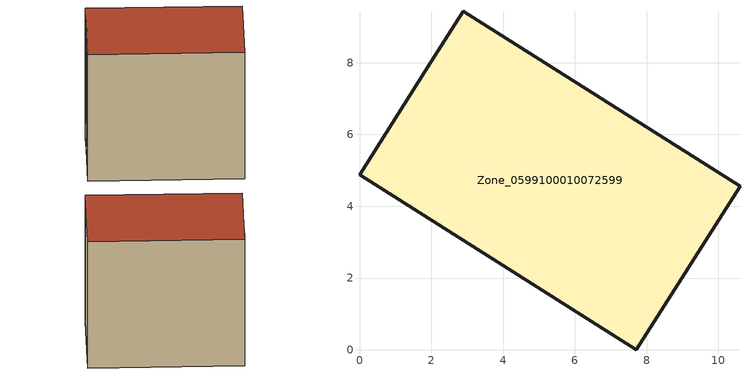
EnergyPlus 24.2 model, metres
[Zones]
Zone_0599100010072599
 floor ground (C_G): 0,4.87 1.99,8.01 2.66,9.08 2.89,9.44 10.6,4.56 7.71,0 z1.65
 wall outside (C_F): 7.71,0 10.6,4.56 2.89,9.44 2.66,9.08 1.99,8.01 0,4.87 7.71,0 z1.65:10.13
 roof outside (C_R): 1.99,8.01 0,4.87 7.71,0 10.6,4.56 2.89,9.44 2.66,9.08 z10.13
[BUILDING]
Pand.0599100010072599: North Axis=0; Terrain=City; Loads Convergence Tolerance Value=0.04; Temperature Convergence Tolerance Value=0.4; Solar Distribution=FullExterior; Maximum Number of Warmup Days=25; Minimum Number of Warmup Days=1
[Site:Location]
Rotterdam.The.Hague.AP_ZH_NLD Design_Conditions: Latitude=51.96; Longitude=4.45; Time Zone=1; Elevation=-4.5
[SITE:GROUNDTEMPERATURE:BUILDINGSURFACE]
18, 18, 18, 18, 18, 18, 18, 18, 18, 18, 18, 18
[MATERIAL] Thermal Absorptance=0.9; Solar Absorptance=0.7; Visible Absorptance=0.7
Name | Roughness | Thickness | Conductivity | Density | Specific Heat
G.TI.2006-2014 | MediumSmooth | 0.15 | 0.06 | 540 | 1210
F.TI.2006-2014 | Rough | 0.3 | 0.12 | 1920 | 840
R.TI.2006-2014 | MediumRough | 0.2 | 0.08 | 1500 | 1000
[CONSTRUCTION]
C_G: G.TI.2006-2014
C_F: F.TI.2006-2014
C_R: R.TI.2006-2014
[ZONE]
Zone_0599100010072599: Type=1; Multiplier=1; Ceiling Height=Autocalculate; Volume=Autocalculate; Floor Area=autocalculate; Part of Total Floor Area=Yes
[ZONEINFILTRATION:DESIGNFLOWRATE]
Infil_Zone_0599100010072599: Zone or ZoneList or Space or SpaceList=Zone_0599100010072599; Schedule=AlwaysOn; Design Flow Rate Calculation Method=Flow/Area; Flow Rate per Floor Area=0.0015; Constant Term Coefficient=1; Temperature Term Coefficient=0; Velocity Term Coefficient=0; Velocity Squared Term Coefficient=0
[HVACTEMPLATE:ZONE:IDEALLOADSAIRSYSTEM]
Zone_0599100010072599: Maximum Heating Supply Air Temperature=50; Minimum Cooling Supply Air Temperature=13; Maximum Heating Supply Air Humidity Ratio=0.0156; Minimum Cooling Supply Air Humidity Ratio=0.0077; Heating Limit=NoLimit; Cooling Limit=NoLimit; Dehumidification Control Type=ConstantSensibleHeatRatio; Cooling Sensible Heat Ratio=0.7; Dehumidification Setpoint=60; Humidification Control Type=None; Humidification Setpoint=30; Outdoor Air Method=None; Outdoor Air Flow Rate per Person=0.00944; Outdoor Air Flow Rate per Zone Floor Area=0; Outdoor Air Flow Rate per Zone=0; Demand Controlled Ventilation Type=None; Outdoor Air Economizer Type=NoEconomizer; Heat Recovery Type=None; Sensible Heat Recovery Effectiveness=0.7; Latent Heat Recovery Effectiveness=0.65
[ZONECONTROL:THERMOSTAT]
ThermostatControl_Zone_0599100010072599: Zone or ZoneList=Zone_0599100010072599; Control Type Schedule=DualSetpointControlType; Control 1=Thermostat_Zone_0599100010072599; Temperature Difference Between Cutout And Setpoint=0
[THERMOSTATSETPOINT:DUALSETPOINT]
Thermostat_Zone_0599100010072599: Heating Setpoint Temperature Schedule=HeatingSetpoint_Zone_0599100010072599; Cooling Setpoint Temperature Schedule=CoolingSetpoint_Zone_0599100010072599
[SCHEDULE:COMPACT]
HeatingSetpoint_Zone_0599100010072599: Through: 12/31, For: AllDays, Until: 24:00, 21
CoolingSetpoint_Zone_0599100010072599: Through: 12/31, For: AllDays, Until: 24:00, 24
DualSetpointControlType: Through: 12/31, For: AllDays, Until: 24:00, 4
AlwaysOn: Through: 12/31, For: AllDays, Until: 24:00, 1
